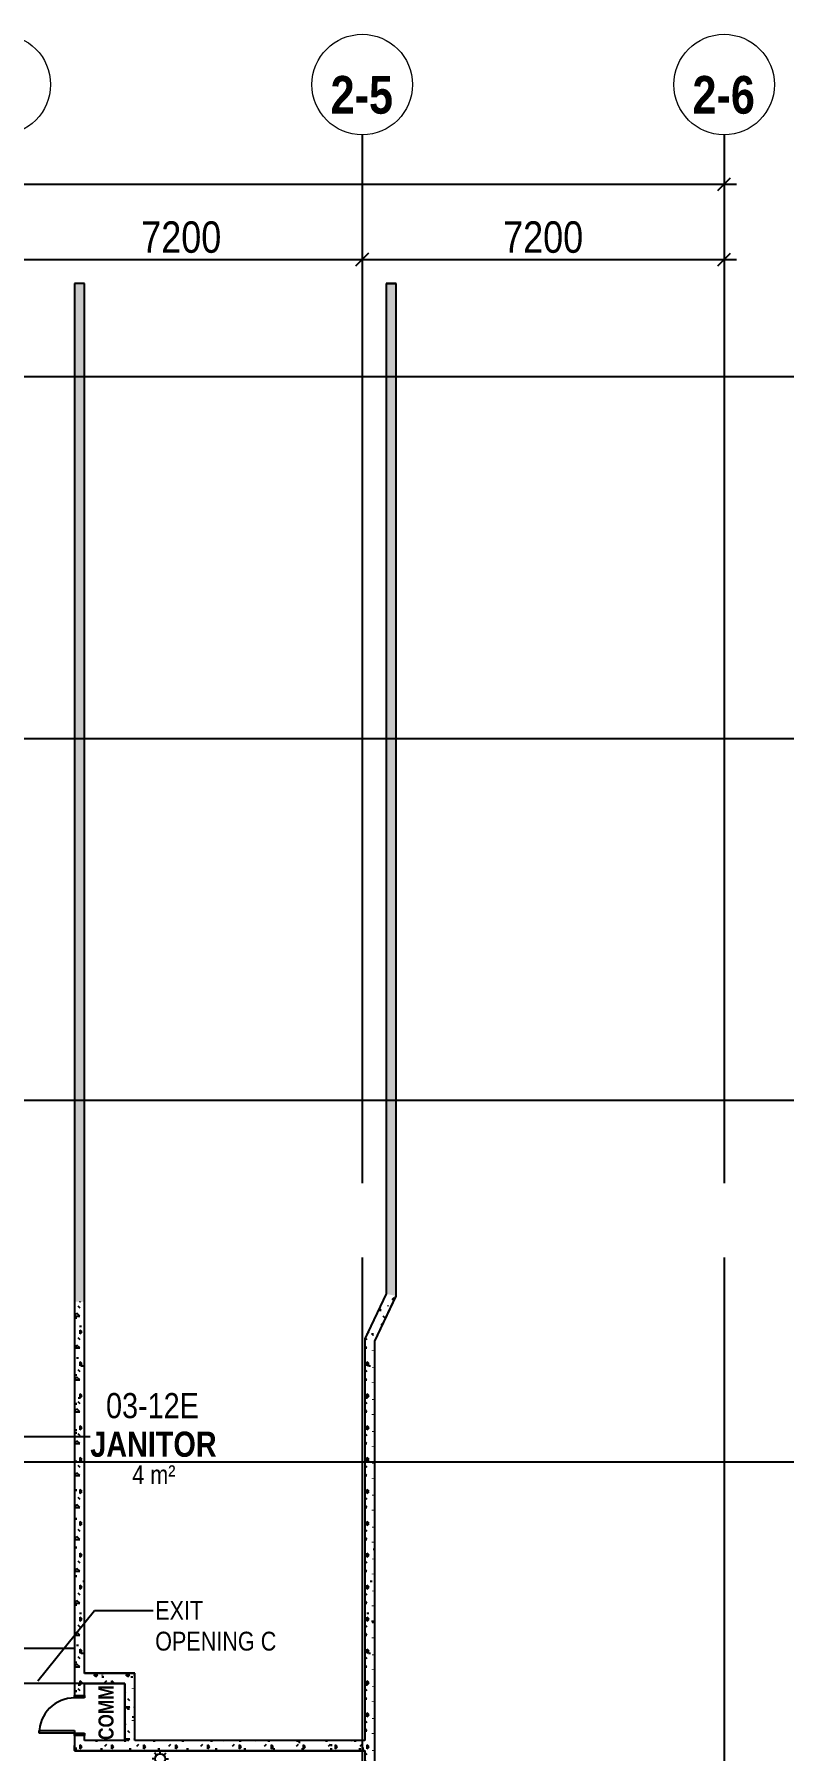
# Model space of a CAD drawing. Header units: millimetres. Extents: x -20146070 to 165023, y -3349561 to 35447.
# Drawn here: x 25563 to 40471, y -23375 to 10789 of the extents above; entities that cross this region are included whole.
import ezdxf
from ezdxf import colors
from ezdxf.entities.mleader import LeaderData, LeaderLine
from ezdxf.math import Vec2, Vec3

# ---------------------------------------------------------------- set-up
doc = ezdxf.new("R2010")
doc.units = ezdxf.units.MM
doc.header["$LTSCALE"] = 50
doc.header["$PDMODE"] = 35
doc.linetypes.add('BLK_2 - 1ST_2ND_STOREY_PLAN$0$IDA - Hidden 065', pattern=[537.5, 375, -162.5])
doc.layers.get('Defpoints').update_dxf_attribs({"color": 8, "lineweight": 9})
for name, color, linetype in [('BLK_2 - 1ST_2ND_STOREY_PLAN$0$0-1', 8, 'Continuous'), ('BLK_2 - 1ST_2ND_STOREY_PLAN$0$1599_DB_A_BLK2_HQ_R21- LINKVIEW_BLK2_1ST STOREY Toilet JOH$0$A-_DETA----_ED', 8, 'Continuous'), ('BLK_2 - 1ST_2ND_STOREY_PLAN$0$1599_DB_A_BLK2_HQ_R21- LINKVIEW_BLK2_1ST STOREY Toilet JOH$0$A-_DOOR----_E-1', 8, 'Continuous'), ('BLK_2 - 1ST_2ND_STOREY_PLAN$0$1599_DB_A_BLK2_HQ_R21- LINKVIEW_BLK2_1ST STOREY Toilet JOH$0$A-_WALL----_H-2', 8, 'Continuous'), ('BLK_2 - 1ST_2ND_STOREY_PLAN$0$1599_DB_A_BLK2_HQ_R21- LINKVIEW_BLK2_1ST STOREY Toilet JOH$0$S-_COLN----_E', 8, 'Continuous'), ('BLK_2 - 1ST_2ND_STOREY_PLAN$0$A-_ANOTTEXT_T-1', 8, 'Continuous'), ('BLK_2 - 1ST_2ND_STOREY_PLAN$0$A-_DETA----_E-2', 8, 'BLK_2 - 1ST_2ND_STOREY_PLAN$0$IDA - Hidden 065'), ('BLK_2 - 1ST_2ND_STOREY_PLAN$0$A-_DOOR----_E-1', 8, 'Continuous'), ('BLK_2 - 1ST_2ND_STOREY_PLAN$0$A-_FLOR----_E', 8, 'Continuous'), ('BLK_2 - 1ST_2ND_STOREY_PLAN$0$A-_ROOMNAME_A', 7, 'Continuous'), ('BLK_2 - 1ST_2ND_STOREY_PLAN$0$A-_WALL----_E', 8, 'Continuous'), ('BLK_2 - 1ST_2ND_STOREY_PLAN$0$A-_WALL----_E-1', 8, 'Continuous'), ('BLK_2 - 1ST_2ND_STOREY_PLAN$0$A-_WALL----_H-1', 8, 'Continuous'), ('M_FIREALAM-_E-', 10, 'Continuous'), ('NW_DIMENSION', 32, 'Continuous'), ('NW_GRID LINE', 8, 'Continuous')]:
    doc.layers.add(name, color=color, linetype=linetype)
doc.layers.add('S-_ANOTGRID_E', color=8, linetype='Continuous', lineweight=9)
doc.styles.add('Arial Narrow', font='ARIALN.TTF', dxfattribs={"height": 625})
doc.styles.add('Arial Narrow_B', font='ARIALNB.TTF', dxfattribs={"height": 750})
doc.styles.add('BLK_2 - 1ST_2ND_STOREY_PLAN$0$Arial Narrow_2', font='ARIALN.TTF', dxfattribs={"height": 500})
doc.styles.add('BLK_2 - 1ST_2ND_STOREY_PLAN$0$Arial Narrow_4', font='ARIALN.TTF', dxfattribs={"height": 375})
doc.styles.add('BLK_2 - 1ST_2ND_STOREY_PLAN$0$Arial Narrow_B_2', font='ARIALNB.TTF', dxfattribs={"height": 500})
doc.styles.add('BLK_2 - 1ST_2ND_STOREY_PLAN$0$Arial Narrow_B_3', font='ARIALNB.TTF', dxfattribs={"height": 300})
doc.styles.add('RomanS', font='romans__.ttf', dxfattribs={"width": 0.75, "height": 40})
doc.dimstyles.new('IDA_-_Arial_-_2_5mm_-_Black_-_Diagonal', dxfattribs={"dimscale": 304.8, "dimtxt": 639.644359, "dimasz": 0.82021, "dimexe": 0.82021, "dimexo": 1.230315, "dimgap": 0.410105, "dimtad": 1, "dimdec": 0, "dimzin": 0, "dimdsep": 46, "dimtxsty": 'Arial Narrow', "dimblk1": 'OBLIQUE', "dimblk2": 'OBLIQUE', "dimsah": 1, "dimcen": 0.09, "dimdle": 0.82021, "dimadec": 6, "dimazin": 0, "dimtfac": 1, "dimtdec": 4, "dimtix": 1, "dimtmove": 0, "dimatfit": 3, "dimfxl": 1, "dimtvp": 1, "dimtolj": 1, "dimtzin": 0, "dimarcsym": 2})
pattern_1 = [(0, (0, 0), (635, 635), [79.375, -555.625]), (90, (0, 0), (-635, 635), [79.375, -555.625]), (135, (79.38, 0), (-635.0003, 0), [112.253, -785.772]), (0, (79.4, 357.2), (635, 635), [79.375, -555.625]), (45, (119.06, 317.5), (0, 635.0003), [56.127, -841.899]), (135, (119.06, 317.5), (-635.0003, 0), [56.127, -841.899]), (0, (317.5, 515.94), (635, 635), [112.253, -522.747]), (45, (317.5, 515.94), (0, 635.0003), [79.375, -818.651]), (135, (429.75, 515.94), (-635.0003, 0), [79.375, -818.651]), (90, (436.56, 158.75), (-635, 635), [79.375, -555.625]), (45, (436.56, 158.75), (0, 635.0003), [56.127, -841.899]), (135, (476.25, 198.44), (-635.0003, 0), [56.127, -841.899]), (0, (79.4, 158.75), (635, 635), [39.687, -531.812]), (0, (555.6, 317.5), (635, 635), [39.687, -531.812]), (90, (357.2, 396.9), (-635, 635), [39.687, -531.812]), (135, (436.56, 39.7), (-635.0003, 0), [56.127, -841.899]), (135, (158.75, 476.25), (-635.0003, 0), [56.127, -841.899]), (45, (297.66, 208.36), (0, 635.0003), [56.127, -841.899]), (90, (218.3, 79.4), (-635, 635), [9.922, -625.078]), (90, (248.05, 347.27), (-635, 635), [9.922, -625.078]), (90, (545.7, 456.4), (-635, 635), [9.922, -625.078]), (90, (555.6, 119.06), (-635, 635), [9.922, -625.078])]
pattern_2 = [(0, (0, 0), (635, 635), [79.375, -555.625]), (90, (0, 0), (-635, 635), [79.375, -555.625]), (135, (79.38, 0), (-635, 0), [112.253, -785.772]), (0, (79.4, 357.2), (635, 635), [79.375, -555.625]), (45, (119.06, 317.5), (0, 635), [56.127, -841.899]), (135, (119.06, 317.5), (-635, 0), [56.127, -841.899]), (0, (317.5, 515.94), (635, 635), [112.253, -522.747]), (45, (317.5, 515.94), (0, 635), [79.375, -818.651]), (135, (429.75, 515.94), (-635, 0), [79.375, -818.651]), (90, (436.56, 158.75), (-635, 635), [79.375, -555.625]), (45, (436.56, 158.75), (0, 635), [56.127, -841.899]), (135, (476.25, 198.44), (-635, 0), [56.127, -841.899]), (0, (79.4, 158.75), (635, 635), [39.687, -531.812]), (0, (555.6, 317.5), (635, 635), [39.687, -531.812]), (90, (357.2, 396.9), (-635, 635), [39.687, -531.813]), (135, (436.56, 39.7), (-635, 0), [56.127, -841.899]), (135, (158.75, 476.25), (-635, 0), [56.127, -841.899]), (45, (297.66, 208.36), (0, 635), [56.127, -841.899]), (90, (218.3, 79.4), (-635, 635), [9.922, -625.078]), (90, (248.05, 347.27), (-635, 635), [9.922, -625.078]), (90, (545.7, 456.4), (-635, 635), [9.922, -625.078]), (90, (555.6, 119.06), (-635, 635), [9.922, -625.078])]

# ---------------------------------------------------------------- blocks, each defined once
blk = doc.blocks.new('Grid - 4 mm Dia-236334-BLK2 1ST STOREY DOOR SCHEDULE')
at = {"layer": 'S-_ANOTGRID_E'}
blk.add_circle((0, 0), 4, dxfattribs=at)
blk = doc.blocks.new('_Oblique')
at = {"color": 0, "linetype": 'ByBlock', "lineweight": -2}
blk.add_line((-0.5, -0.5), (0.5, 0.5), dxfattribs=at)
blk = doc.blocks.new('DIMBLOCK4-BLK2 1ST STOREY DOOR SCHEDULE')
at = {"layer": 'Defpoints', "color": 0, "transparency": 16777216}
for p in [(24886, 6482), (32086, 6482), (32086, 6305)]:
    blk.add_point(p, dxfattribs=at)
at = {"layer": 'NW_DIMENSION', "color": 0, "lineweight": -2, "transparency": 16777216}
for p, q in [((24636, 6305), (32336, 6305)), ((24886, 6107), (24886, 6055)), ((32086, 6107), (32086, 6055))]:
    blk.add_line(p, q, dxfattribs=at)
at = {"layer": 'NW_DIMENSION', "color": 0, "lineweight": -2, "transparency": 16777216, "xscale": 250, "yscale": 250, "zscale": 250, "rotation": 180}
blk.add_blockref('_Oblique', (24886, 6305), dxfattribs=at)
at = {"layer": 'NW_DIMENSION', "color": 0, "lineweight": -2, "transparency": 16777216, "xscale": 250, "yscale": 250, "zscale": 250}
blk.add_blockref('_Oblique', (32086, 6305), dxfattribs=at)
at = {"layer": 'NW_DIMENSION', "color": 0, "transparency": 16777216, "insert": (28486, 6749), "char_height": 625, "attachment_point": 5, "style": 'Arial Narrow'}
blk.add_mtext('\\A1;7200', dxfattribs=at)
blk = doc.blocks.new('DIMBLOCK5-BLK2 1ST STOREY DOOR SCHEDULE')
at = {"layer": 'Defpoints', "color": 0, "transparency": 16777216}
for p in [(32086, 6482), (39286, 6482), (39286, 6305)]:
    blk.add_point(p, dxfattribs=at)
at = {"layer": 'NW_DIMENSION', "color": 0, "lineweight": -2, "transparency": 16777216}
for p, q in [((31836, 6305), (39536, 6305)), ((32086, 6107), (32086, 6055)), ((39286, 6107), (39286, 6055))]:
    blk.add_line(p, q, dxfattribs=at)
at = {"layer": 'NW_DIMENSION', "color": 0, "lineweight": -2, "transparency": 16777216, "xscale": 250, "yscale": 250, "zscale": 250, "rotation": 180}
blk.add_blockref('_Oblique', (32086, 6305), dxfattribs=at)
at = {"layer": 'NW_DIMENSION', "color": 0, "lineweight": -2, "transparency": 16777216, "xscale": 250, "yscale": 250, "zscale": 250}
blk.add_blockref('_Oblique', (39286, 6305), dxfattribs=at)
at = {"layer": 'NW_DIMENSION', "color": 0, "transparency": 16777216, "insert": (35686, 6749), "char_height": 625, "attachment_point": 5, "style": 'Arial Narrow'}
blk.add_mtext('\\A1;7200', dxfattribs=at)
blk = doc.blocks.new('DIMBLOCK17-BLK2 1ST STOREY DOOR SCHEDULE')
at = {"layer": 'Defpoints', "color": 0, "transparency": 16777216}
for p in [(3286, 7982), (39286, 7982), (39286, 7805)]:
    blk.add_point(p, dxfattribs=at)
at = {"layer": 'NW_DIMENSION', "color": 0, "lineweight": -2, "transparency": 16777216}
for p, q in [((3036, 7805), (39536, 7805)), ((3286, 7607), (3286, 7555)), ((39286, 7607), (39286, 7555))]:
    blk.add_line(p, q, dxfattribs=at)
at = {"layer": 'NW_DIMENSION', "color": 0, "lineweight": -2, "transparency": 16777216, "xscale": 250, "yscale": 250, "zscale": 250, "rotation": 180}
blk.add_blockref('_Oblique', (3286, 7805), dxfattribs=at)
at = {"layer": 'NW_DIMENSION', "color": 0, "lineweight": -2, "transparency": 16777216, "xscale": 250, "yscale": 250, "zscale": 250}
blk.add_blockref('_Oblique', (39286, 7805), dxfattribs=at)
at = {"layer": 'NW_DIMENSION', "color": 0, "transparency": 16777216, "insert": (21286, 8249), "char_height": 625, "attachment_point": 5, "style": 'Arial Narrow'}
blk.add_mtext('\\A1;36000', dxfattribs=at)
blk = doc.blocks.new('BLK_2 - 1ST_2ND_STOREY_PLAN$0$IDA - F - Single - Swing - 800L X 2130H - B2-FTD03 - 2HR-4045692-BLK 2 1ST STOREY PLAN')
at = {"layer": 'BLK_2 - 1ST_2ND_STOREY_PLAN$0$A-_DOOR----_E-1'}
for p, q in [((-400, 100), (-350, 100)), ((-400, -100), (-400, 100)), ((-350, 100), (-350, -100)), ((350, 100), (400, 100)), ((350, -100), (350, 100)), ((400, 100), (400, -100)), ((-350, -100), (-400, -100)), ((300, -100), (350, -100)), ((300, -800), (300, -100)), ((350, -100), (350, -800)), ((400, -100), (350, -100)), ((350, -800), (300, -800))]:
    blk.add_line(p, q, dxfattribs=at)
blk.add_arc((350, -100), 700, 180, 270, dxfattribs=at)
blk = doc.blocks.new('BLK_2 - 1ST_2ND_STOREY_PLAN$0$1599_DB_A_BLK2_HQ_R21_rvt-1-BLK 2 1ST STOREY PLAN')
at = {"layer": 'BLK_2 - 1ST_2ND_STOREY_PLAN$0$A-_WALL----_H-1'}
h = blk.add_hatch(dxfattribs=at)
h.set_pattern_fill('FP_4', color=256, style=0, pattern_type=2)
h.set_pattern_definition(pattern_1)
h.paths.add_polyline_path([(-115611, -57165), (-115611, -36902), (-115811, -36902), (-115811, -57165)])
h = blk.add_hatch(dxfattribs=at)
h.set_pattern_fill('FP_4', color=256, style=0, pattern_type=2)
h.set_pattern_definition(pattern_1)
h.paths.add_polyline_path([(-109411, -57052), (-109411, -36902), (-109611, -36902), (-109611, -57008)])
h = blk.add_hatch(dxfattribs=at)
h.set_pattern_fill('FP_4', color=256, style=0, pattern_type=2)
h.set_pattern_definition(pattern_1)
h.paths.add_polyline_path([(-109836, -57952), (-109411, -57052), (-109611, -57008), (-110036, -57908)])
h = blk.add_hatch(dxfattribs=at)
h.set_pattern_fill('FP_4', color=256, style=0, pattern_type=2)
h.set_pattern_definition(pattern_1)
h.paths.add_polyline_path([(-115811, -64762), (-115611, -64762), (-115611, -57165), (-115811, -57165), (-115811, -64744)])
h = blk.add_hatch(dxfattribs=at)
h.set_pattern_fill('FP_4', color=256, style=0, pattern_type=2)
h.set_pattern_definition(pattern_1)
h.paths.add_polyline_path([(-109836, -67302), (-109836, -57952), (-110036, -57908), (-110036, -67302)])
h = blk.add_hatch(dxfattribs=at)
h.set_pattern_fill('FP_4', color=256, style=0, pattern_type=2)
h.set_pattern_definition(pattern_1)
h.paths.add_polyline_path([(-114811, -64762), (-114611, -64762), (-114611, -64562), (-115611, -64562), (-115611, -64762)])
h = blk.add_hatch(dxfattribs=at)
h.set_pattern_fill('FP_4', color=256, style=0, pattern_type=2)
h.set_pattern_definition(pattern_1)
h.paths.add_polyline_path([(-115811, -65902), (-115611, -65902), (-115611, -65802), (-115811, -65802)])
h.paths.add_polyline_path([(-115611, -65002), (-115611, -64762), (-115811, -64762), (-115811, -65002)])
h = blk.add_hatch(dxfattribs=at)
h.set_pattern_fill('FP_4', color=256, style=0, pattern_type=2)
h.set_pattern_definition(pattern_1)
h.paths.add_polyline_path([(-114611, -65902), (-114611, -64762), (-114811, -64762), (-114811, -65902), (-114720, -65902)])
h = blk.add_hatch(dxfattribs=at)
h.set_pattern_fill('FP_4', color=256, style=0, pattern_type=2)
h.set_pattern_definition(pattern_1)
h.paths.add_polyline_path([(-110427, -66102), (-110036, -66102), (-110036, -65902), (-115811, -65902), (-115811, -66102), (-113197, -66102)])
at = {"layer": 'BLK_2 - 1ST_2ND_STOREY_PLAN$0$A-_DETA----_E-2'}
blk.add_line((-117011, -64062), (-115811, -64062), dxfattribs=at)
at = {"layer": 'BLK_2 - 1ST_2ND_STOREY_PLAN$0$A-_FLOR----_E'}
for p, q in [((-114811, -64762), (-117036, -64762)), ((-114811, -65902), (-114811, -64762))]:
    blk.add_line(p, q, dxfattribs=at)
at = {"layer": 'BLK_2 - 1ST_2ND_STOREY_PLAN$0$A-_WALL----_E'}
for p, q in [((-115811, -66002), (-115811, -66102)), ((-115811, -66102), (-115811, -66002))]:
    blk.add_line(p, q, dxfattribs=at)
at = {"layer": 'BLK_2 - 1ST_2ND_STOREY_PLAN$0$A-_WALL----_E-1'}
for p, q in [((-115611, -36902), (-115811, -36902)), ((-115811, -36902), (-115811, -57165)), ((-115611, -57165), (-115611, -36902)), ((-109411, -36902), (-109611, -36902)), ((-109611, -36902), (-109611, -57008)), ((-109411, -57052), (-109411, -36902)), ((-109611, -57008), (-110036, -57908)), ((-109836, -57952), (-109411, -57052)), ((-115811, -57165), (-115811, -64762)), ((-115611, -64562), (-115611, -57165)), ((-110036, -57908), (-110036, -65902)), ((-109836, -67302), (-109836, -57952)), ((-114611, -64562), (-115611, -64562)), ((-114611, -64762), (-114611, -64562)), ((-115811, -64762), (-115811, -65002)), ((-115611, -64762), (-114811, -64762)), ((-115611, -65002), (-115611, -64762)), ((-114811, -64762), (-114811, -65902)), ((-114611, -65902), (-114611, -64762)), ((-115811, -65002), (-115611, -65002)), ((-115611, -65802), (-115811, -65802)), ((-115811, -65802), (-115811, -65902)), ((-115811, -65902), (-115811, -66002)), ((-115611, -65902), (-115611, -65802)), ((-114811, -65902), (-115611, -65902)), ((-110036, -65902), (-114611, -65902)), ((-115811, -66102), (-110036, -66102)), ((-110036, -66102), (-110036, -67302))]:
    blk.add_line(p, q, dxfattribs=at)
at = {"layer": 'BLK_2 - 1ST_2ND_STOREY_PLAN$0$A-_DOOR----_E-1', "rotation": 270}
blk.add_blockref('BLK_2 - 1ST_2ND_STOREY_PLAN$0$IDA - F - Single - Swing - 800L X 2130H - B2-FTD03 - 2HR-4045692-BLK 2 1ST STOREY PLAN', (-115711, -65402), dxfattribs=at)
blk = doc.blocks.new('BLK_2 - 1ST_2ND_STOREY_PLAN$0$1599_DB_A_BLK2_HQ_R21- LINKVIEW_BLK2_1ST STOREY Toilet JOH$0$IDA - F - Single - Swing - 800L X 2130H - B2-FTD03 - 2HR-4045692-LINKVIEW_BLK2_1ST STOREY')
at = {"layer": 'BLK_2 - 1ST_2ND_STOREY_PLAN$0$1599_DB_A_BLK2_HQ_R21- LINKVIEW_BLK2_1ST STOREY Toilet JOH$0$A-_DOOR----_E-1'}
for p, q in [((-400, 100), (-350, 100)), ((-350, 100), (-350, -100)), ((350, 100), (400, 100)), ((350, -100), (350, 100)), ((-350, -100), (-400, -100)), ((300, -100), (350, -100)), ((300, -800), (300, -100)), ((350, -100), (350, -800)), ((400, -100), (350, -100)), ((350, -800), (300, -800))]:
    blk.add_line(p, q, dxfattribs=at)
blk.add_arc((350, -100), 700, 180, 270, dxfattribs=at)
blk = doc.blocks.new('BLK_2 - 1ST_2ND_STOREY_PLAN$0$1599_DB_A_BLK2_HQ_R21- LINKVIEW_BLK2_1ST STOREY Toilet JOH$0$IDA - Strobe Light - IDA - Strobe Light-3509615-LINKVIEW_BLK2_1ST STOREY')
at = {"layer": 'BLK_2 - 1ST_2ND_STOREY_PLAN$0$1599_DB_A_BLK2_HQ_R21- LINKVIEW_BLK2_1ST STOREY Toilet JOH$0$A-_DETA----_ED'}
for p, q in [((0, 312), (0, 362)), ((-113, 200), (-163, 200)), ((-80, 280), (-115, 315)), ((-80, 120), (-115, 85)), ((0, 87), (0, 37)), ((80, 280), (115, 315)), ((80, 120), (115, 85)), ((112, 200), (162, 200))]:
    blk.add_line(p, q, dxfattribs=at)
blk.add_circle((0, 200), 100, dxfattribs=at)
blk = doc.blocks.new('BLK_2 - 1ST_2ND_STOREY_PLAN$0$1599_DB_A_BLK2_HQ_R21- LINKVIEW_BLK2_1ST STOREY Toilet JOH')
at = {"layer": 'BLK_2 - 1ST_2ND_STOREY_PLAN$0$1599_DB_A_BLK2_HQ_R21- LINKVIEW_BLK2_1ST STOREY Toilet JOH$0$A-_WALL----_H-2'}
h = blk.add_hatch(dxfattribs=at)
h.set_pattern_fill('FP_3', color=256, style=0, pattern_type=2)
h.set_pattern_definition(pattern_2)
h.paths.add_polyline_path([(15696, -23175), (15696, -23075), (15496, -23075), (15496, -23175)], flags=0)
at = {"layer": 'BLK_2 - 1ST_2ND_STOREY_PLAN$0$1599_DB_A_BLK2_HQ_R21- LINKVIEW_BLK2_1ST STOREY Toilet JOH$0$S-_COLN----_E'}
h = blk.add_hatch(dxfattribs=at)
h.set_pattern_fill('FP_3', color=256, style=0, pattern_type=2)
h.set_pattern_definition(pattern_2)
h.paths.add_polyline_path([(15496, -14437), (15696, -14437), (15696, 5825), (15496, 5825), (15496, -13176)], flags=0)
h = blk.add_hatch(dxfattribs=at)
h.set_pattern_fill('FP_3', color=256, style=0, pattern_type=2)
h.set_pattern_definition(pattern_2)
h.paths.add_polyline_path([(21896, -14325), (21896, 5825), (21696, 5825), (21696, -14280)], flags=0)
h = blk.add_hatch(dxfattribs=at)
h.set_pattern_fill('FP_3', color=256, style=0, pattern_type=2)
h.set_pattern_definition(pattern_2)
h.paths.add_polyline_path([(21471, -15225), (21896, -14325), (21696, -14280), (21271, -15180)], flags=0)
h = blk.add_hatch(dxfattribs=at)
h.set_pattern_fill('FP_3', color=256, style=0, pattern_type=2)
h.set_pattern_definition(pattern_2)
h.paths.add_polyline_path([(15696, -22035), (15696, -14437), (15496, -14437), (15496, -22035)], flags=0)
h = blk.add_hatch(dxfattribs=at)
h.set_pattern_fill('FP_3', color=256, style=0, pattern_type=2)
h.set_pattern_definition(pattern_2)
h.paths.add_polyline_path([(21271, -24575), (21471, -24575), (21471, -15225), (21271, -15180), (21271, -23375)], flags=0)
h = blk.add_hatch(dxfattribs=at)
h.set_pattern_fill('FP_3', color=256, style=0, pattern_type=2)
h.set_pattern_definition(pattern_2)
h.paths.add_polyline_path([(16496, -22035), (16696, -22035), (16696, -21835), (15696, -21835), (15696, -22035)], flags=0)
h = blk.add_hatch(dxfattribs=at)
h.set_pattern_fill('FP_3', color=256, style=0, pattern_type=2)
h.set_pattern_definition(pattern_2)
h.paths.add_polyline_path([(15696, -22275), (15696, -22035), (15496, -22035), (15496, -22275)], flags=0)
h = blk.add_hatch(dxfattribs=at)
h.set_pattern_fill('FP_3', color=256, style=0, pattern_type=2)
h.set_pattern_definition(pattern_2)
h.paths.add_polyline_path([(16696, -23175), (16696, -22035), (16496, -22035), (16496, -23175)], flags=0)
h = blk.add_hatch(dxfattribs=at)
h.set_pattern_fill('FP_3', color=256, style=0, pattern_type=2)
h.set_pattern_definition(pattern_2)
h.paths.add_polyline_path([(21271, -23375), (21271, -23175), (15496, -23175), (15496, -23375), (16991, -23375)], flags=0)
for p, q in [((15496, 5825), (15496, -14437)), ((15696, -14437), (15696, 5825)), ((21696, 5825), (21696, -14280)), ((21896, 5825), (21696, 5825)), ((21896, -14325), (21896, 5825)), ((21696, -14280), (21271, -15180)), ((21471, -15225), (21896, -14325)), ((15496, -14437), (15496, -22275)), ((15696, -21835), (15696, -14437)), ((21271, -15180), (21271, -23175)), ((21471, -24575), (21471, -15225)), ((14296, -21335), (15496, -21335)), ((16696, -21835), (15696, -21835)), ((16696, -23175), (16696, -21835)), ((15496, -22035), (14296, -22035)), ((15696, -22275), (15696, -22035)), ((15696, -22035), (16496, -22035)), ((16496, -22035), (16496, -23175)), ((15496, -22275), (15696, -22275)), ((15496, -23075), (15496, -23275)), ((15696, -23075), (15496, -23075)), ((15696, -23175), (15696, -23075)), ((16496, -23175), (15696, -23175)), ((21271, -23175), (16696, -23175)), ((15496, -23275), (15496, -23375)), ((15496, -23375), (21271, -23375)), ((21271, -23375), (21271, -24575))]:
    blk.add_line(p, q, dxfattribs=at)
for name, p, rotation in [('BLK_2 - 1ST_2ND_STOREY_PLAN$0$1599_DB_A_BLK2_HQ_R21- LINKVIEW_BLK2_1ST STOREY Toilet JOH$0$IDA - F - Single - Swing - 800L X 2130H - B2-FTD03 - 2HR-4045692-LINKVIEW_BLK2_1ST STOREY', (15596, -22675), 270), ('BLK_2 - 1ST_2ND_STOREY_PLAN$0$1599_DB_A_BLK2_HQ_R21- LINKVIEW_BLK2_1ST STOREY Toilet JOH$0$IDA - Strobe Light - IDA - Strobe Light-3509615-LINKVIEW_BLK2_1ST STOREY', (17201, -23335), 180)]:
    blk.add_blockref(name, p, dxfattribs=dict(at, rotation=rotation))
blk = doc.blocks.new('BLK_2 - 1ST_2ND_STOREY_PLAN')
at = {"layer": 'BLK_2 - 1ST_2ND_STOREY_PLAN$0$A-_ANOTTEXT_T-1'}
for p, q in [((-116541, -64711), (-115413, -63311)), ((-115413, -63311), (-114248, -63311))]:
    blk.add_line(p, q, dxfattribs=at)
at = {"layer": 'BLK_2 - 1ST_2ND_STOREY_PLAN$0$A-_ROOMNAME_A'}
blk.add_line((-119386, -59851), (-115497, -59851), dxfattribs=at)
blk.add_line((-119386, -59851), (-115497, -59851), dxfattribs=at)
blk.add_blockref('BLK_2 - 1ST_2ND_STOREY_PLAN$0$1599_DB_A_BLK2_HQ_R21- LINKVIEW_BLK2_1ST STOREY Toilet JOH', (-131307, -42728))
at = {"layer": 'BLK_2 - 1ST_2ND_STOREY_PLAN$0$0-1'}
blk.add_blockref('BLK_2 - 1ST_2ND_STOREY_PLAN$0$1599_DB_A_BLK2_HQ_R21_rvt-1-BLK 2 1ST STOREY PLAN', (0, 0), dxfattribs=at)
at = {"layer": 'BLK_2 - 1ST_2ND_STOREY_PLAN$0$A-_ANOTTEXT_T-1', "char_height": 375, "attachment_point": 1, "style": 'BLK_2 - 1ST_2ND_STOREY_PLAN$0$Arial Narrow_4'}
for s, insert, width in [('EXIT ', (-114206, -63123), 1322.78), ('OPENING C', (-114206, -63735), 2946.2)]:
    blk.add_mtext(s, dxfattribs=dict(at, insert=insert, width=width))
at = {"layer": 'BLK_2 - 1ST_2ND_STOREY_PLAN$0$A-_ROOMNAME_A', "attachment_point": 1}
for s, insert, char_height, width, style in [('03-12E', (-115183, -58984), 500, 2324.89, 'BLK_2 - 1ST_2ND_STOREY_PLAN$0$Arial Narrow_2'), ('03-12E', (-115183, -58984), 500, 2324.89, 'BLK_2 - 1ST_2ND_STOREY_PLAN$0$Arial Narrow_2'), ('JANITOR', (-115497, -59752), 500, 3086.5, 'BLK_2 - 1ST_2ND_STOREY_PLAN$0$Arial Narrow_B_2'), ('JANITOR', (-115497, -59752), 500, 3086.5, 'BLK_2 - 1ST_2ND_STOREY_PLAN$0$Arial Narrow_B_2'), ('4 m²', (-114662, -60422), 375, 1062.24, 'BLK_2 - 1ST_2ND_STOREY_PLAN$0$Arial Narrow_4'), ('4 m²', (-114662, -60422), 375, 1062.24, 'BLK_2 - 1ST_2ND_STOREY_PLAN$0$Arial Narrow_4')]:
    blk.add_mtext(s, dxfattribs=dict(at, insert=insert, char_height=char_height, width=width, style=style))
at = {"layer": 'BLK_2 - 1ST_2ND_STOREY_PLAN$0$A-_ROOMNAME_A', "insert": (-115334, -65890), "char_height": 300, "width": 300.63, "attachment_point": 1, "rotation": 90, "style": 'BLK_2 - 1ST_2ND_STOREY_PLAN$0$Arial Narrow_B_3'}
blk.add_mtext('COMM', dxfattribs=at)

msp = doc.modelspace()

# ---------------------------------------------------------------- linework, layer by layer
at = {"layer": 'NW_GRID LINE'}
for p, q in [((32086.5, 8788.6), (32086.5, -79047.9)), ((39286.5, 8788.6), (39286.5, -79047.9)), ((-4794.8, 3975.3), (44738, 3975.3)), ((-4794.8, -3224.7), (44738, -3224.7)), ((-4794.8, -10424.7), (44738, -10424.7)), ((-4794.8, -17624.7), (44738, -17624.7))]:
    msp.add_line(p, q, dxfattribs=at)

# ---------------------------------------------------------------- block references
at = {"layer": 'NW_GRID LINE', "xscale": 249.9999999999999, "yscale": 249.9999999999999, "zscale": 249.9999999999999, "rotation": 180}
for p in [(24886.5, 9788.6), (32086.5, 9788.6), (39286.5, 9788.6)]:
    msp.add_blockref('Grid - 4 mm Dia-236334-BLK2 1ST STOREY DOOR SCHEDULE', p, dxfattribs=at)

# ---------------------------------------------------------------- texts
at = {"layer": 'NW_GRID LINE', "char_height": 750, "width": 1257.5, "attachment_point": 5, "line_spacing_factor": 0.949189, "style": 'Arial Narrow_B'}
for s, insert in [('\\pt2499.9975,5000.0025,7500,9999.9975,12500.0025,15000,17499.9975,20000.0025,22500,24999.9975,27500.0025,30000,32499.9975,35000.0025,37500,39999.9975,42500.0025,45000,47499.9975,50000.0025,52500,54999.9975,57500.0025,60000,62499.9975,65000.0025,67500,69999.9975,72500.0025,75000,77499.9975,80000.0025;2-5', (32078, 9579.1)), ('\\pt2499.9975,5000.0025,7500,9999.9975,12500.0025,15000,17499.9975,20000.0025,22500,24999.9975,27500.0025,30000,32499.9975,35000.0025,37500,39999.9975,42500.0025,45000,47499.9975,50000.0025,52500,54999.9975,57500.0025,60000,62499.9975,65000.0025,67500,69999.9975,72500.0025,75000,77499.9975,80000.0025;2-6', (39278, 9579.1))]:
    msp.add_mtext(s, dxfattribs=dict(at, insert=insert))

# ---------------------------------------------------------------- dimensions: what is measured, and where the dimension line sits
at = {"layer": 'NW_DIMENSION', "color": 252, "true_color": 0x939598}
for base, p1, p2, override, picture, middle in [((39286.5, 7804.9), (3286.5, 7981.7), (39286.5, 7981.7), {"dimpost": '<>', "dimfxl": 36000}, 'DIMBLOCK17-BLK2 1ST STOREY DOOR SCHEDULE', (21286.5, 8249)), ((32086.5, 6304.9), (24886.5, 6481.7), (32086.5, 6481.7), {"dimpost": '<>', "dimfxl": 7200}, 'DIMBLOCK4-BLK2 1ST STOREY DOOR SCHEDULE', (28486.5, 6749)), ((39286.5, 6304.9), (32086.5, 6481.7), (39286.5, 6481.7), {"dimpost": '<>', "dimfxl": 7200}, 'DIMBLOCK5-BLK2 1ST STOREY DOOR SCHEDULE', (35686.5, 6749))]:
    dim = msp.add_linear_dim(base=base, p1=p1, p2=p2, dimstyle='IDA_-_Arial_-_2_5mm_-_Black_-_Diagonal', override=override, dxfattribs=at)
    dim.commit()
    dim.dimension.update_dxf_attribs({"geometry": picture, "text_midpoint": middle})

# ---------------------------------------------------------------- next in the draw order: leaders
at = {"layer": 'M_FIREALAM-_E-', "lineweight": 20}
ml = msp.add_multileader_mtext('Standard', dxfattribs=at)
ml.set_content('{\\fArial|b0|i0|c0|p34;\\L\\C7;LEGENDS:}', color=10, style='RomanS')
ml.set_leader_properties(color=12)
ml.build(insert=Vec2(0, 0))
ml.multileader.update_dxf_attribs({"dogleg_length": 9.41, "arrow_head_size": 337.5, "scale": 75})
ctx = ml.context
ctx.base_point, ctx.scale, ctx.char_height, ctx.arrow_head_size, ctx.landing_gap_size, ctx.plane_origin = Vec3(-65729, -13081.2), 75, 525, 337.5, 225, Vec3(-66733.4, -15653.4)
notes = []
notes.append((ctx, [(0, (0, 0, 0), (0, 0), (1, 0), 1, [])]))
ctx.mtext.insert, ctx.mtext.width, ctx.mtext.defined_height, ctx.mtext.line_spacing_style, ctx.mtext.flow_direction = Vec3(-65504, -12766.2), 2889.802, 1558.4, 2, 5
ctx.mtext.has_bg_fill, ctx.mtext.bg_color, ctx.mtext.bg_scale_factor, ctx.mtext.bg_transparency, ctx.mtext.use_window_bg_color = 1, -1073741824, 1.5, 0, 1
for ctx, leaders in notes:
    for number, flags, end, landing, length, lines in leaders:
        leader = LeaderData()
        leader.index, (leader.has_last_leader_line, leader.has_dogleg_vector, leader.attachment_direction) = number, flags
        leader.last_leader_point, leader.dogleg_vector, leader.dogleg_length = Vec3(end), Vec3(landing), length
        for number, points, colour, breaks in lines:
            line = LeaderLine()
            line.index, line.vertices, line.color, line.breaks = number, Vec3.list(points), colors.encode_raw_color(colour), breaks
            leader.lines.append(line)
        ctx.leaders.append(leader)

# ---------------------------------------------------------------- next in the draw order: leaders
ml = msp.add_multileader_mtext('Standard', dxfattribs=at)
ml.set_content('{\\fArial|b0|i0|c0|p34;\\L\\C7;LEGENDS:}', color=10, style='RomanS')
ml.set_leader_properties(color=12)
ml.build(insert=Vec2(0, 0))
ml.multileader.update_dxf_attribs({"dogleg_length": 9.41, "arrow_head_size": 337.5, "scale": 75})
ctx = ml.context
ctx.base_point, ctx.scale, ctx.char_height, ctx.arrow_head_size, ctx.landing_gap_size, ctx.plane_origin = Vec3(-52200, -12847.2), 75, 525, 337.5, 225, Vec3(-53204.4, -15419.4)
notes = []
notes.append((ctx, [(0, (0, 0, 0), (0, 0), (1, 0), 1, [])]))
ctx.mtext.insert, ctx.mtext.width, ctx.mtext.defined_height, ctx.mtext.line_spacing_style, ctx.mtext.flow_direction = Vec3(-51975, -12532.2), 2889.802, 1558.4, 2, 5
ctx.mtext.has_bg_fill, ctx.mtext.bg_color, ctx.mtext.bg_scale_factor, ctx.mtext.bg_transparency, ctx.mtext.use_window_bg_color = 1, -1073741824, 1.5, 0, 1
for ctx, leaders in notes:
    for number, flags, end, landing, length, lines in leaders:
        leader = LeaderData()
        leader.index, (leader.has_last_leader_line, leader.has_dogleg_vector, leader.attachment_direction) = number, flags
        leader.last_leader_point, leader.dogleg_vector, leader.dogleg_length = Vec3(end), Vec3(landing), length
        for number, points, colour, breaks in lines:
            line = LeaderLine()
            line.index, line.vertices, line.color, line.breaks = number, Vec3.list(points), colors.encode_raw_color(colour), breaks
            leader.lines.append(line)
        ctx.leaders.append(leader)

# ---------------------------------------------------------------- next in the draw order: leaders
ml = msp.add_multileader_mtext('Standard', dxfattribs=at)
ml.set_content('{\\fArial|b0|i0|c0|p34;\\L\\C7;LEGENDS:}', color=10, style='RomanS')
ml.set_leader_properties(color=12)
ml.build(insert=Vec2(0, 0))
ml.multileader.update_dxf_attribs({"dogleg_length": 9.41, "arrow_head_size": 337.5, "scale": 75})
ctx = ml.context
ctx.base_point, ctx.scale, ctx.char_height, ctx.arrow_head_size, ctx.landing_gap_size, ctx.plane_origin = Vec3(-164313.4, -12659.2), 75, 525, 337.5, 225, Vec3(-165317.8, -15231.4)
notes = []
notes.append((ctx, [(0, (0, 0, 0), (0, 0), (1, 0), 1, [])]))
ctx.mtext.insert, ctx.mtext.width, ctx.mtext.defined_height, ctx.mtext.line_spacing_style, ctx.mtext.flow_direction = Vec3(-164088.4, -12344.2), 2889.802, 1558.4, 2, 5
ctx.mtext.has_bg_fill, ctx.mtext.bg_color, ctx.mtext.bg_scale_factor, ctx.mtext.bg_transparency, ctx.mtext.use_window_bg_color = 1, -1073741824, 1.5, 0, 1
for ctx, leaders in notes:
    for number, flags, end, landing, length, lines in leaders:
        leader = LeaderData()
        leader.index, (leader.has_last_leader_line, leader.has_dogleg_vector, leader.attachment_direction) = number, flags
        leader.last_leader_point, leader.dogleg_vector, leader.dogleg_length = Vec3(end), Vec3(landing), length
        for number, points, colour, breaks in lines:
            line = LeaderLine()
            line.index, line.vertices, line.color, line.breaks = number, Vec3.list(points), colors.encode_raw_color(colour), breaks
            leader.lines.append(line)
        ctx.leaders.append(leader)

# ---------------------------------------------------------------- next in the draw order: block references
at = {"layer": 'NW_GRID LINE'}
msp.add_blockref('BLK_2 - 1ST_2ND_STOREY_PLAN', (142172.9, 42727.7), dxfattribs=at)

doc.saveas('drawing.dxf')
